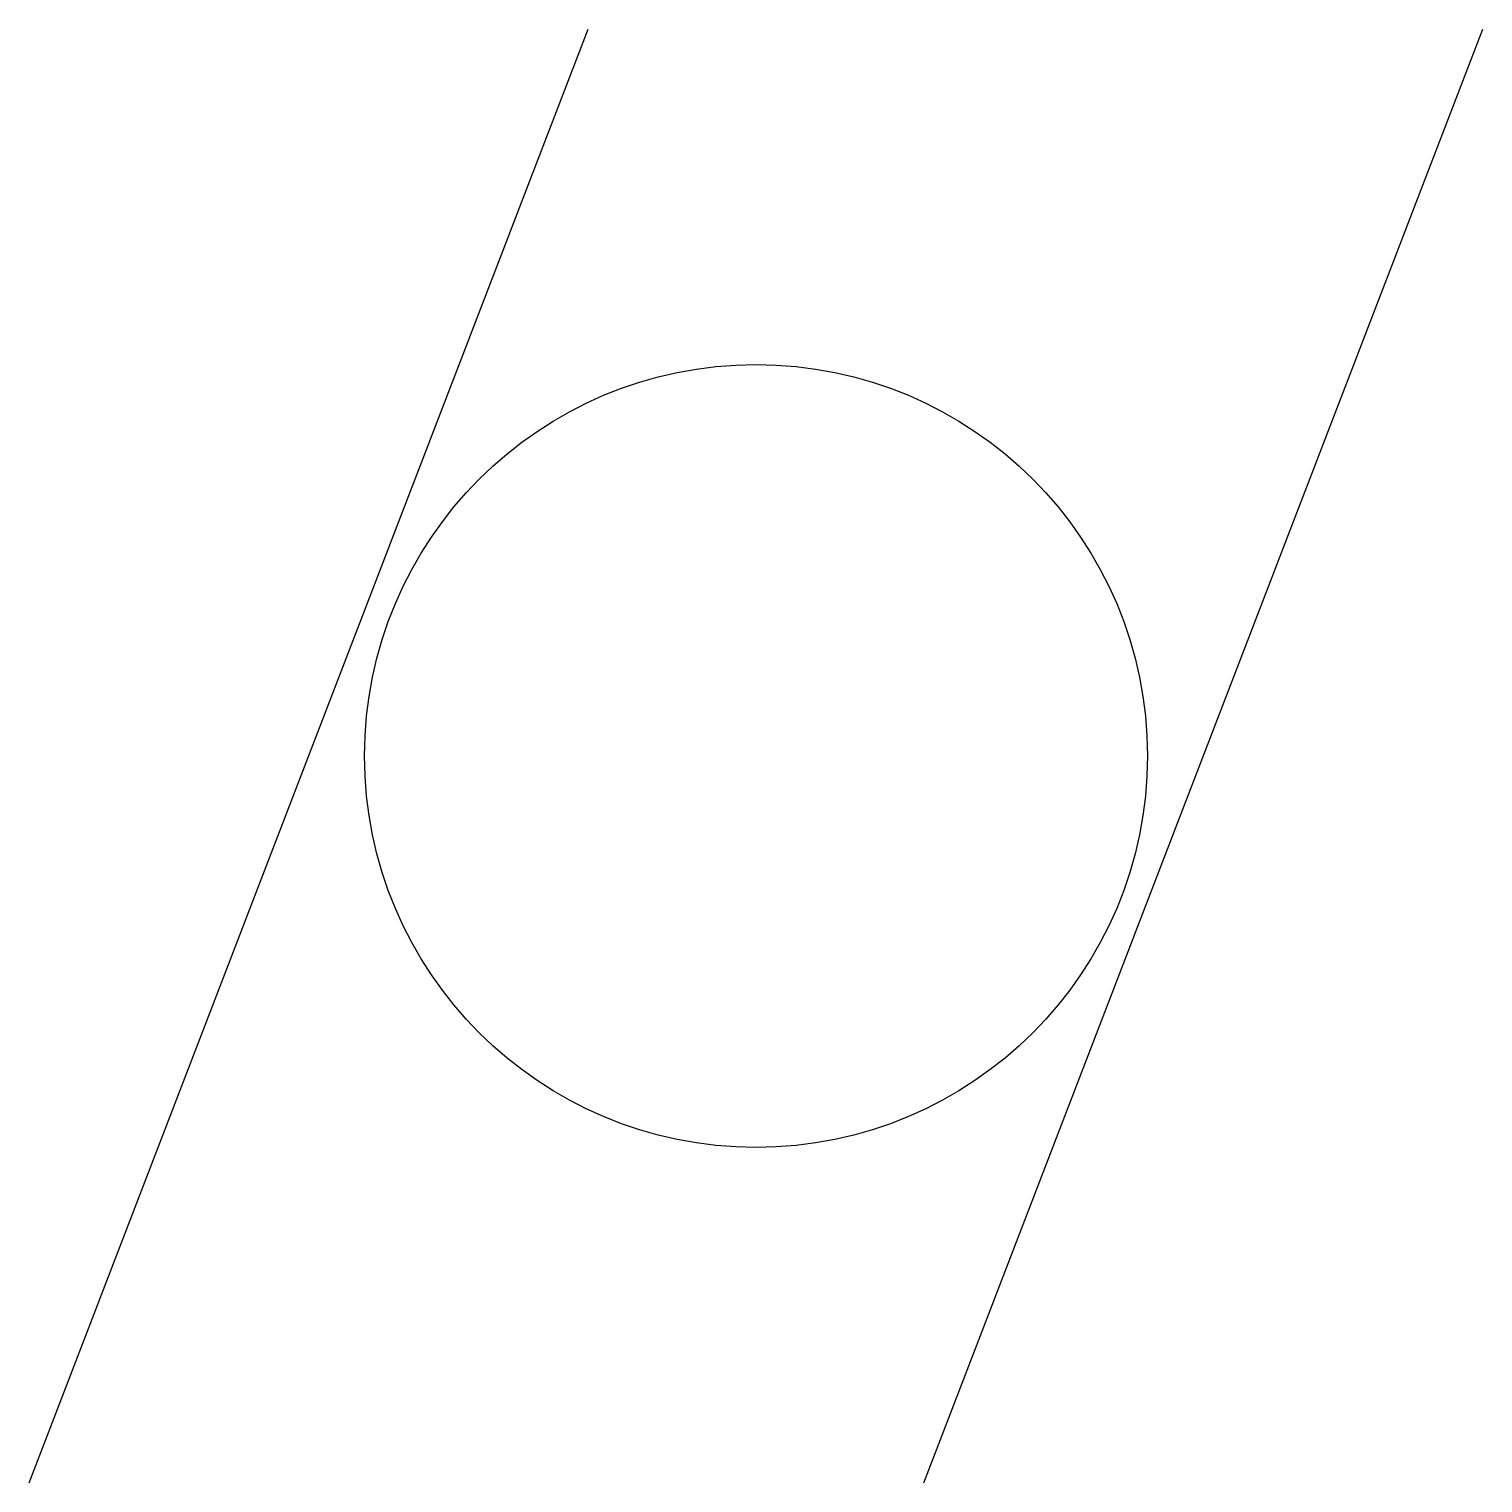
# Model space of a CAD drawing. Header units: millimetres. Extents: x 80.06 to 83.48, y 108.75 to 112.17.
import ezdxf

# ---------------------------------------------------------------- set-up
doc = ezdxf.new("R2010")
doc.units = ezdxf.units.MM
doc.header["$PDMODE"] = 35
doc.header["$PDSIZE"] = -2
doc.layers.add('00.1-SYMBOLS', color=3, linetype='Continuous')

# ---------------------------------------------------------------- blocks, each defined once
blk = doc.blocks.new('PH_GRPBLK')
at = {"layer": 'DEFPOINTS', "color": 0}
blk.add_point((0, 0), dxfattribs=at)

msp = doc.modelspace()

# ---------------------------------------------------------------- linework, layer by layer
at = {"layer": '00.1-SYMBOLS', "color": 2}
for p, q in [((80.0564, 108.7475), (81.3722, 112.1686)), ((82.1617, 108.7475), (83.4775, 112.1686))]:
    msp.add_line(p, q, dxfattribs=at)
msp.add_circle((81.767, 110.4581), 0.9211, dxfattribs=at)

# ---------------------------------------------------------------- block references
msp.add_blockref('PH_GRPBLK', (82.688, 110.4581), dxfattribs=at)

doc.saveas('drawing.dxf')
